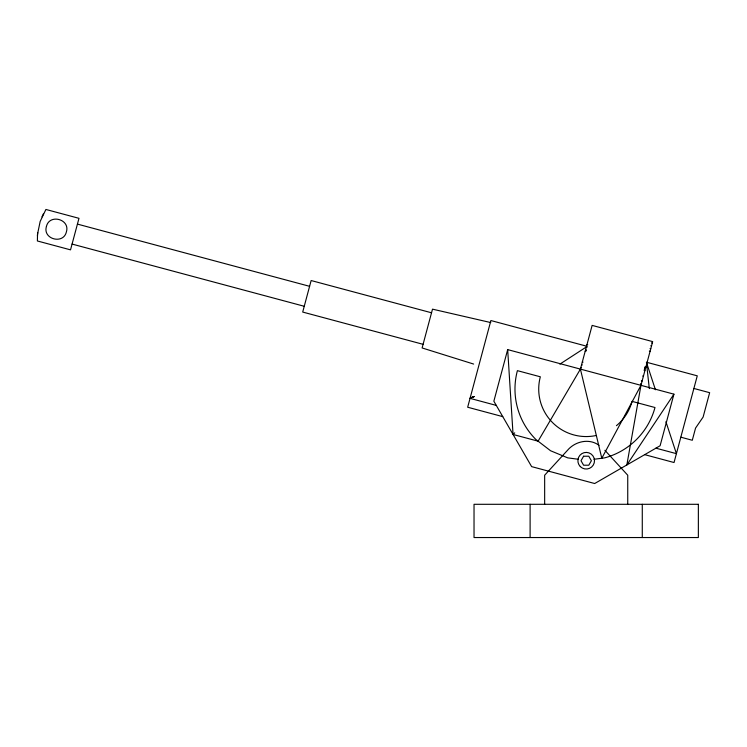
<?xml version="1.0" encoding="UTF-8"?>
<svg xmlns="http://www.w3.org/2000/svg" width="747" height="747" viewBox="0 0 747 747"><rect width="100%" height="100%" fill="white"/><g stroke="black" fill="none" stroke-linecap="round" stroke-linejoin="round"><path stroke-width="1.12" d="M37.425 236.033L37.705 232.606M507.68 349.615L513.058 434.465L538.092 441.178L580.41 369.102L592.128 325.393L652.673 341.612L640.963 385.331L626.845 464.951L673.925 394.164L507.68 349.615L493.86 401.204L531.631 466.623L594.687 483.524L660.105 445.754L673.925 394.164M644.278 370.082L645.184 366.702M41.963 216.854L43.447 213.754M640.963 385.331L601.802 458.247L580.41 369.102M513.058 434.465L514.72 432.858M559.876 364.134L586.292 347M473.075 396.676L470.04 398.366L496.269 405.397M474.28 396.47L470.04 398.366L474.317 396.508M594.005 459.274L604.631 457.874A71.217 71.217 0 0 0 654.988 407.517L632.055 401.372A47.481 47.481 0 0 1 616.434 425.687M578.131 459.237L567.767 457.874L550.586 450.758L535.842 439.441A71.217 71.217 0 0 1 517.4 370.652L540.333 376.796A47.481 47.481 0 0 0 596.302 435.473M651.58 342.854L652.29 343.05M650.805 345.721L651.524 345.917M650.039 348.588L650.758 348.784M649.358 351.127L650.077 351.323M587.002 344.507L587.721 344.703M587.273 346.365L490.891 320.538L467.669 407.227L502.759 416.63M586.264 347.29L586.974 347.486M490.779 322.573L432.504 309.155L422.111 347.953L473.635 364.06M585.555 349.913L586.274 350.11M585.517 350.072L586.227 350.259M585.19 351.258L585.909 351.454M645.025 367.291L645.744 367.487M431.533 312.788L311.144 280.536L302.703 312.059L423.082 344.32M644.194 370.4L644.913 370.596M693.888 388.459L709.65 392.689L703.123 417.05L695.56 428.078L692.292 440.263L680.825 437.191M77.427 224.1L309.594 286.316M642.7 375.965L643.419 376.161M582.333 361.94L583.052 362.127M581.568 364.807L582.287 364.994M641.402 380.839L642.112 381.026M580.802 367.673L581.511 367.86M640.627 383.706L641.346 383.893M72.076 244.073L304.244 306.279M655.913 448.172L676.418 453.662L665.922 421.71M644.68 454.652L674.037 462.524L697.268 375.834L646.388 362.202L655.436 389.757M599.01 445.305C589.159 438.031 575.087 441.318 567.505 450.301L544.656 475.223L544.656 504.3M604.893 450.301L627.741 475.223L627.741 504.3M646.519 363.35L649.311 388.571M642.28 504.3L642.28 537.541M530.109 504.3L530.109 537.541M37.527 234.194L37.387 240.973L70.526 249.853L78.977 218.32L45.903 209.459L40.161 221.448L37.527 234.194M46.417 226.5C42.495 239.208 63.458 244.82 66.408 231.85C70.339 219.142 49.367 213.53 46.417 226.5M583.603 456.221L581.007 460.712L583.603 465.213L588.795 465.213L591.391 460.712L588.795 456.221L583.603 456.221M698.361 504.3L474.028 504.3L474.028 537.541L698.361 537.541L698.361 504.3M580.316 466.595A8.31 8.31 0 0 0 594.22 462.869A8.31 8.31 0 0 0 584.042 452.691A8.31 8.31 0 0 0 580.316 466.595"/></g></svg>
